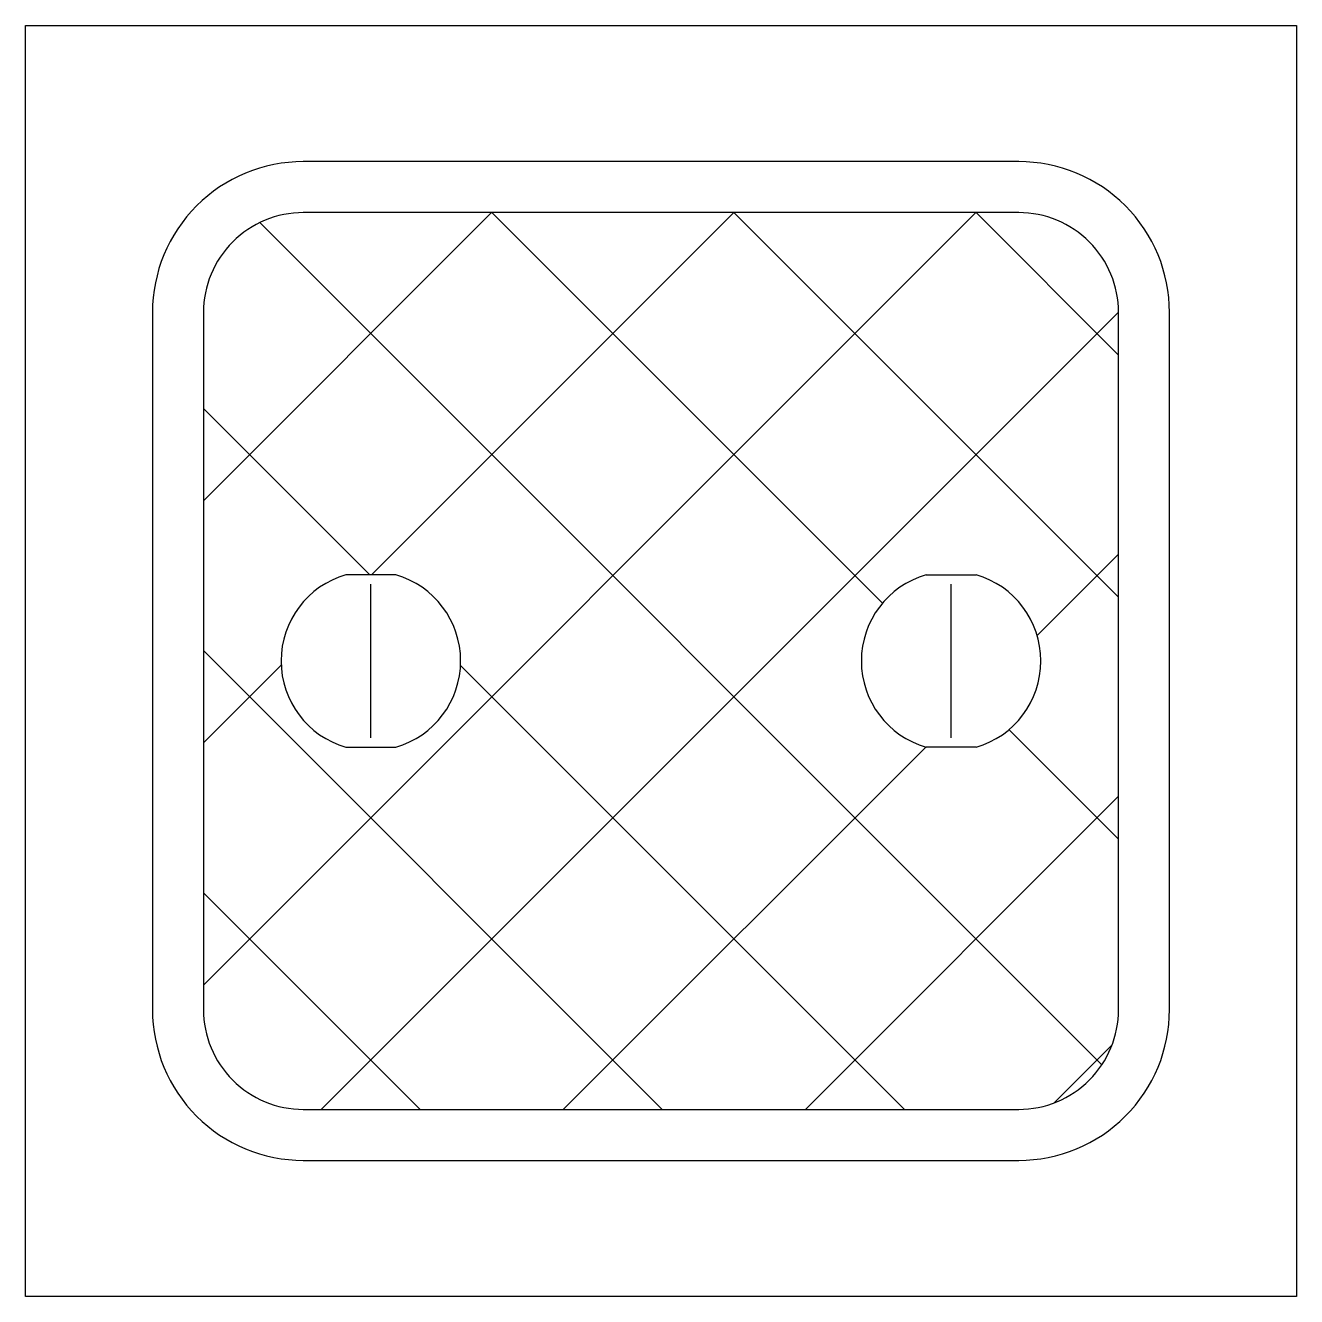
# Model space of a CAD drawing. Header units: millimetres. Extents: x -2892.453 to -2891.753, y 3745.214 to 3745.914.
import ezdxf

# ---------------------------------------------------------------- set-up
doc = ezdxf.new("R2010")
doc.units = ezdxf.units.MM
doc.layers.add('Ele_caixas', color=2, linetype='Continuous')

msp = doc.modelspace()

# ---------------------------------------------------------------- hatches: boundary and pattern name
at = {"layer": 'Ele_caixas'}
h = msp.add_hatch(dxfattribs=at)
h.set_pattern_fill('ANSI37', color=1, scale=0.754286, style=0)
h.set_pattern_definition([(45, (-2894.46256, 3833.94836), (-0.06667007, 0.06667007), []), (135, (-2894.46256, 3833.94836), (-0.06667007, -0.06667007), [])])
h.paths.add_polyline_path([(-2892.29947, 3745.81052, 0.414214), (-2892.35447, 3745.75552), (-2892.35447, 3745.37165, 0.414214), (-2892.29947, 3745.31665), (-2891.90554, 3745.31665, 0.414214), (-2891.85054, 3745.37165), (-2891.85054, 3745.75552, 0.414214), (-2891.90554, 3745.81052)])
h.paths.add_polyline_path([(-2891.9565, 3745.61106), (-2891.929, 3745.61106, -0.751475), (-2891.929, 3745.51611), (-2891.9565, 3745.51611, -0.751475)], flags=16)
h.paths.add_polyline_path([(-2892.24852, 3745.51611), (-2892.27602, 3745.51611, -0.751475), (-2892.27602, 3745.61106), (-2892.24852, 3745.61106, -0.751475)], flags=16)

# ---------------------------------------------------------------- linework, layer by layer
at = {"layer": 'Ele_caixas', "color": 1}
for p, q in [((-2892.24852, 3745.61106), (-2892.27602, 3745.61106)), ((-2891.9565, 3745.61106), (-2891.929, 3745.61106)), ((-2892.26227, 3745.52122), (-2892.26227, 3745.60595)), ((-2891.94275, 3745.52122), (-2891.94275, 3745.60595)), ((-2892.27602, 3745.51611), (-2892.24852, 3745.51611)), ((-2891.929, 3745.51611), (-2891.9565, 3745.51611))]:
    msp.add_line(p, q, dxfattribs=at)
at = {"layer": 'Ele_caixas', "color": 3}
msp.add_lwpolyline([(-2892.45251, 3745.21359), (-2892.45251, 3745.91359), (-2891.75251, 3745.91359), (-2891.75251, 3745.21359)], close=True, dxfattribs=at)
at = {"layer": 'Ele_caixas', "color": 1}
for points in [[(-2891.82248, 3745.37165), (-2891.82248, 3745.75552, 0.414214), (-2891.90554, 3745.83859), (-2892.29947, 3745.83859, 0.414214), (-2892.38254, 3745.75552), (-2892.38254, 3745.37165, 0.414214), (-2892.29947, 3745.28859), (-2891.90554, 3745.28859, 0.414214)], [(-2891.85054, 3745.37165), (-2891.85054, 3745.75552, 0.414214), (-2891.90554, 3745.81052), (-2892.29947, 3745.81052, 0.414214), (-2892.35447, 3745.75552), (-2892.35447, 3745.37165, 0.414214), (-2892.29947, 3745.31665), (-2891.90554, 3745.31665, 0.414214)]]:
    msp.add_lwpolyline(points, format="xyb", close=True, dxfattribs=at)
for centre, start, end in [((-2892.26227, 3745.56359), 106.15213, 253.84787), ((-2892.26227, 3745.56359), 286.15213, 73.84787), ((-2891.94275, 3745.56359), 106.15213, 253.84787), ((-2891.94275, 3745.56359), 286.15213, 73.84787)]:
    msp.add_arc(centre, 0.04943, start, end, dxfattribs=at)

doc.saveas('drawing.dxf')
